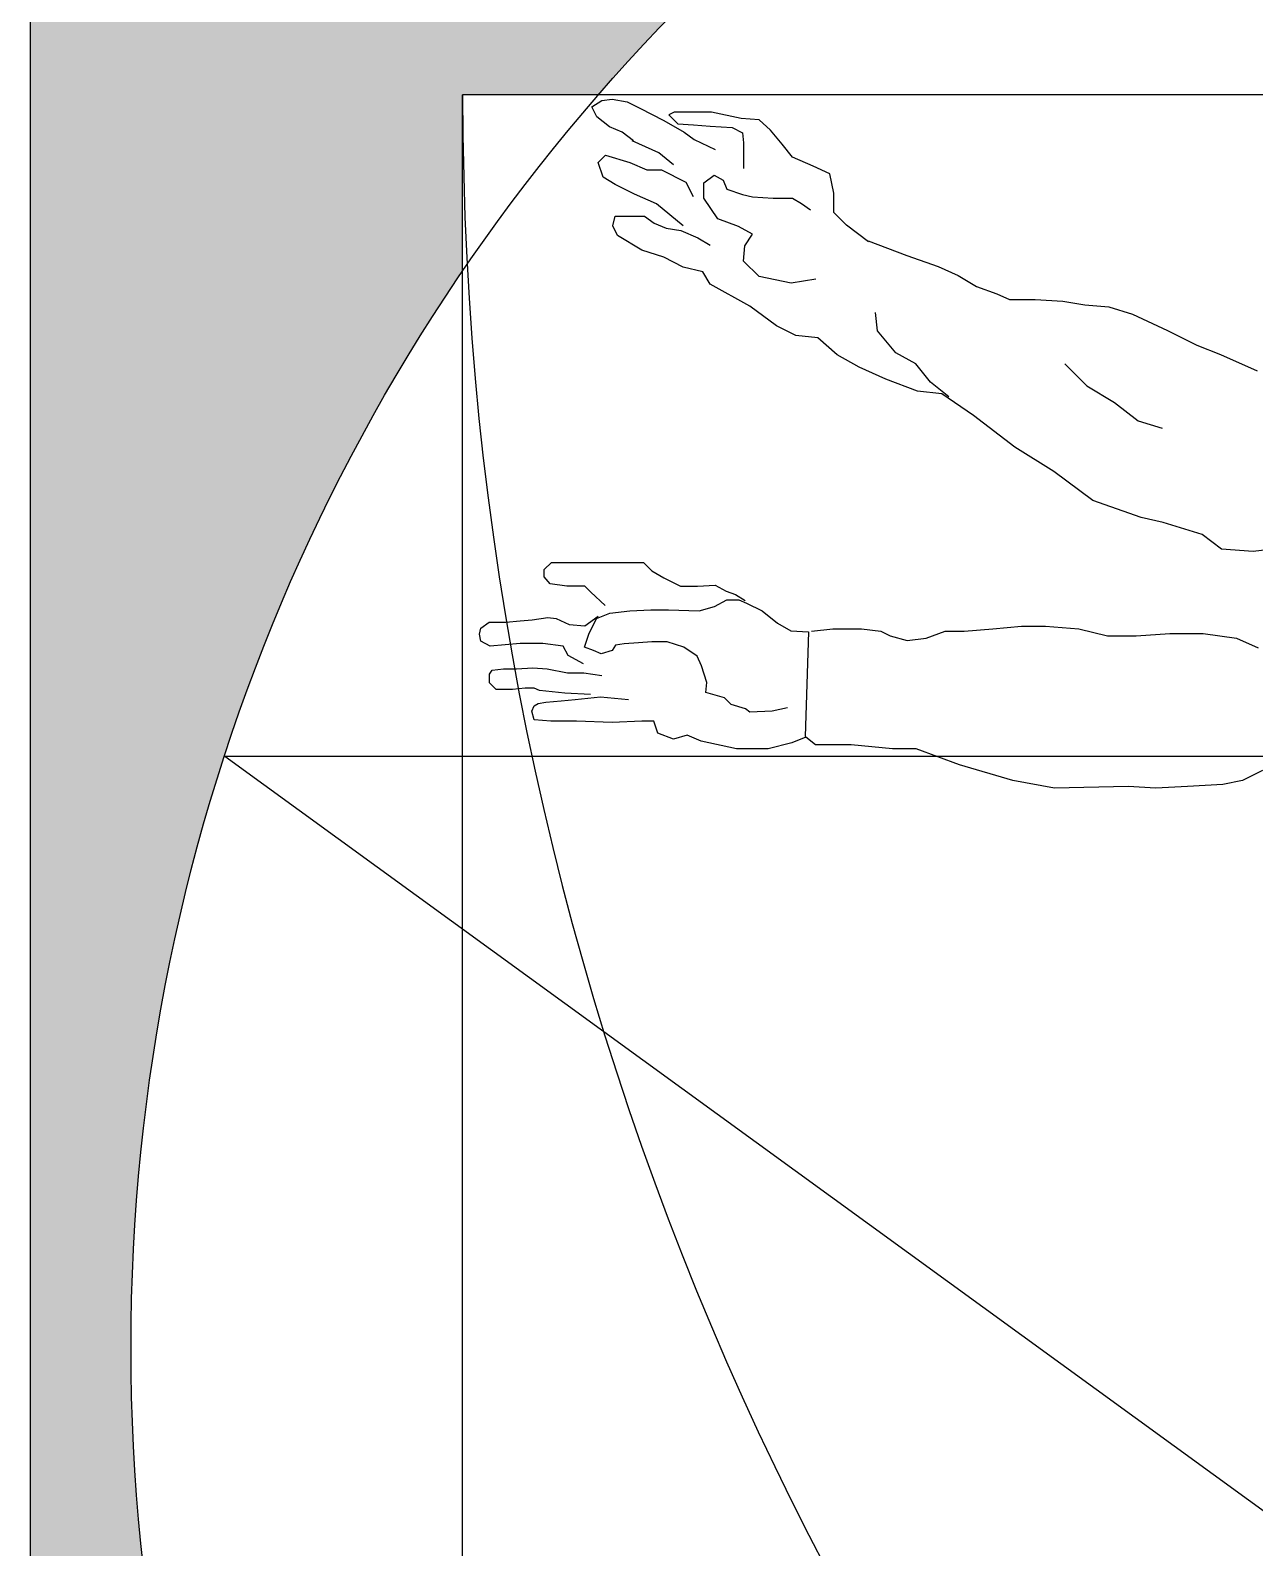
# Model space of a CAD drawing. Header units: millimetres. Extents: x -44462 to 306987, y -116160 to 12874.
# Drawn here: x -21239.3 to -21164.7, y -53518.2 to -53425.8 of the extents above; entities that cross this region are included whole.
import ezdxf
from ezdxf.enums import TextEntityAlignment as Align

# ---------------------------------------------------------------- set-up
doc = ezdxf.new("R2010")
doc.units = ezdxf.units.MM
doc.layers.add('Layer1', color=1, linetype='Continuous')
doc.layers.add('PU_DETAILS', color=7, linetype='Continuous')
doc.styles.add('CENTURY GOTHIC', font='GOTHIC.TTF')

# ---------------------------------------------------------------- blocks, each defined once
blk = doc.blocks.new('cartouche RAF')
blk.add_hatch(color=253).paths.add_polyline_path([(-10, 1298.06), (-194.611, 1298.06), (-194.611, 1323.338), (-10, 1323.338), (-10, 1338.909), (-479, 1338.909), (-479, 1093.909), (-452.669, 1093.909), (-452.669, 1144.746, -0.307981), (-452.669, 1275.918), (-452.669, 1286.665), (-444.402, 1286.665, -0.456747), (-268.18, 1286.665), (-140.783, 1286.665), (-140.783, 1093.909), (-10, 1093.909)])
at = {"color": 254}
for p in [(-245.419, 1246.356), (-287.768, 1116.019)]:
    blk.add_line(p, (-467.162, 1246.356), dxfattribs=at)
blk.add_arc((-259.913, 1286.665), 192.756, 180, 270, dxfattribs=at)
at = {"layer": 'Layer1', "color": 254}
for p, q in [((-452.669, 1093.909), (-452.669, 1286.665)), ((-259.913, 1286.665), (-452.669, 1286.665)), ((-444.798, 1285.94), (-444.182, 1286.324)), ((-444.49, 1285.325), (-444.798, 1285.94)), ((-444.182, 1286.324), (-443.567, 1286.401)), ((-443.567, 1286.401), (-442.643, 1286.247)), ((-442.643, 1286.247), (-441.873, 1285.863)), ((-441.873, 1285.863), (-440.41, 1285.094)), ((-443.72, 1284.709), (-444.49, 1285.325)), ((-440.41, 1285.094), (-439.179, 1284.402)), ((-439.788, 1285.614), (-440.101, 1285.457)), ((-440.101, 1285.457), (-439.553, 1284.909)), ((-438.69, 1285.614), (-439.788, 1285.614)), ((-437.515, 1285.614), (-438.69, 1285.614)), ((-435.712, 1285.222), (-437.515, 1285.614)), ((-434.614, 1285.144), (-435.712, 1285.222)), ((-433.909, 1284.518), (-434.614, 1285.144)), ((-442.951, 1284.402), (-443.72, 1284.709)), ((-442.258, 1283.864), (-442.951, 1284.402)), ((-439.553, 1284.909), (-438.612, 1284.831)), ((-439.179, 1284.402), (-438.563, 1283.94)), ((-438.612, 1284.831), (-437.593, 1284.753)), ((-437.593, 1284.753), (-436.26, 1284.674)), ((-436.26, 1284.674), (-435.633, 1284.361)), ((-435.633, 1284.361), (-435.555, 1283.735)), ((-433.203, 1283.656), (-433.909, 1284.518)), ((-440.712, 1283.132), (-442.341, 1283.872)), ((-439.823, 1282.392), (-440.712, 1283.132)), ((-438.563, 1283.94), (-437.279, 1283.343)), ((-435.555, 1283.735), (-435.555, 1282.169)), ((-432.576, 1282.873), (-433.203, 1283.656)), ((-444.416, 1282.54), (-443.971, 1282.984)), ((-444.119, 1281.652), (-444.416, 1282.54)), ((-443.971, 1282.984), (-442.49, 1282.54)), ((-442.49, 1282.54), (-441.452, 1282.096)), ((-431.322, 1282.325), (-432.576, 1282.873)), ((-430.303, 1281.855), (-431.322, 1282.325)), ((-443.379, 1281.208), (-444.119, 1281.652)), ((-441.452, 1282.096), (-440.564, 1282.096)), ((-440.564, 1282.096), (-439.082, 1281.356)), ((-439.082, 1281.356), (-438.637, 1280.468)), ((-437.985, 1281.307), (-437.358, 1281.777)), ((-437.985, 1280.367), (-437.985, 1281.307)), ((-437.358, 1281.777), (-436.809, 1281.464)), ((-436.809, 1281.464), (-436.574, 1280.916)), ((-430.067, 1280.681), (-430.303, 1281.855)), ((-442.193, 1280.616), (-443.379, 1281.208)), ((-440.86, 1280.024), (-442.193, 1280.616)), ((-437.123, 1279.115), (-437.985, 1280.367)), ((-436.574, 1280.916), (-435.633, 1280.602)), ((-435.633, 1280.602), (-435.006, 1280.446)), ((-435.006, 1280.446), (-433.752, 1280.367)), ((-433.752, 1280.367), (-432.576, 1280.367)), ((-432.576, 1280.367), (-432.027, 1280.054)), ((-430.067, 1279.506), (-430.067, 1280.681)), ((-439.23, 1278.692), (-440.86, 1280.024)), ((-432.027, 1280.054), (-431.478, 1279.663)), ((-429.284, 1278.723), (-430.067, 1279.506)), ((-443.527, 1278.692), (-443.379, 1279.284)), ((-443.23, 1278.1), (-443.527, 1278.692)), ((-443.379, 1279.284), (-442.786, 1279.284)), ((-442.786, 1279.284), (-441.601, 1279.284)), ((-441.601, 1279.284), (-441.008, 1278.84)), ((-441.008, 1278.84), (-440.267, 1278.544)), ((-440.267, 1278.544), (-439.378, 1278.396)), ((-435.868, 1278.645), (-437.123, 1279.115)), ((-435.006, 1278.175), (-435.868, 1278.645)), ((-427.951, 1277.705), (-429.284, 1278.723)), ((-441.749, 1277.212), (-443.23, 1278.1)), ((-439.378, 1278.396), (-438.341, 1277.952)), ((-438.341, 1277.952), (-437.6, 1277.508)), ((-435.476, 1277.47), (-435.006, 1278.175)), ((-427.959, 1277.772), (-425.612, 1276.879)), ((-440.415, 1276.768), (-441.749, 1277.212)), ((-439.23, 1276.176), (-440.415, 1276.768)), ((-435.555, 1276.53), (-435.476, 1277.47)), ((-425.612, 1276.879), (-423.712, 1276.209)), ((-438.045, 1275.88), (-439.23, 1276.176)), ((-437.6, 1275.14), (-438.045, 1275.88)), ((-434.614, 1275.591), (-435.555, 1276.53)), ((-423.712, 1276.209), (-422.483, 1275.651)), ((-435.184, 1273.783), (-437.6, 1275.14)), ((-432.654, 1275.199), (-434.614, 1275.591)), ((-431.165, 1275.434), (-432.654, 1275.199)), ((-422.483, 1275.651), (-421.365, 1274.981)), ((-421.365, 1274.981), (-420.136, 1274.534)), ((-420.136, 1274.534), (-419.354, 1274.199)), ((-419.354, 1274.199), (-417.789, 1274.199)), ((-417.789, 1274.199), (-416.113, 1274.088)), ((-416.113, 1274.088), (-414.771, 1273.864)), ((-414.771, 1273.864), (-413.319, 1273.753)), ((-433.554, 1272.599), (-435.184, 1273.783)), ((-427.406, 1272.289), (-427.517, 1273.405)), ((-413.319, 1273.753), (-411.866, 1273.306)), ((-411.866, 1273.306), (-409.742, 1272.301)), ((-432.369, 1272.007), (-433.554, 1272.599)), ((-431.035, 1271.859), (-432.369, 1272.007)), ((-426.288, 1270.949), (-427.406, 1272.289)), ((-409.742, 1272.301), (-407.954, 1271.408)), ((-429.85, 1270.823), (-431.035, 1271.859)), ((-407.954, 1271.408), (-406.501, 1270.85)), ((-428.517, 1270.083), (-429.85, 1270.823)), ((-425.059, 1270.279), (-426.288, 1270.949)), ((-424.165, 1269.163), (-425.059, 1270.279)), ((-415.985, 1270.273), (-414.644, 1268.933)), ((-406.501, 1270.85), (-404.266, 1269.845)), ((-426.887, 1269.343), (-428.517, 1270.083)), ((-424.961, 1268.603), (-426.887, 1269.343)), ((-423.479, 1268.455), (-424.961, 1268.603)), ((-423.047, 1268.269), (-424.165, 1269.163)), ((-421.553, 1267.123), (-423.479, 1268.455)), ((-414.644, 1268.933), (-412.968, 1267.928)), ((-412.968, 1267.928), (-411.515, 1266.812)), ((-419.035, 1265.199), (-421.553, 1267.123)), ((-411.515, 1266.812), (-410.062, 1266.365)), ((-416.664, 1263.719), (-419.035, 1265.199)), ((-414.294, 1261.943), (-416.664, 1263.719)), ((-411.33, 1260.907), (-414.294, 1261.943)), ((-409.997, 1260.611), (-411.33, 1260.907)), ((-407.627, 1259.871), (-409.997, 1260.611)), ((-406.441, 1258.983), (-407.627, 1259.871)), ((-447.704, 1257.745), (-447.266, 1258.182)), ((-447.266, 1258.182), (-445.954, 1258.182)), ((-445.954, 1258.182), (-444.642, 1258.182)), ((-444.642, 1258.182), (-443.549, 1258.182)), ((-443.549, 1258.182), (-442.455, 1258.182)), ((-442.455, 1258.182), (-441.654, 1258.182)), ((-441.654, 1258.182), (-441.143, 1257.672)), ((-404.515, 1258.835), (-406.441, 1258.983)), ((-403.33, 1258.983), (-404.515, 1258.835)), ((-447.704, 1257.308), (-447.704, 1257.745)), ((-447.339, 1256.872), (-447.704, 1257.308)), ((-441.143, 1257.672), (-440.414, 1257.236)), ((-440.414, 1257.236), (-439.394, 1256.726)), ((-446.319, 1256.726), (-447.339, 1256.872)), ((-445.225, 1256.726), (-446.319, 1256.726)), ((-444.861, 1256.362), (-445.225, 1256.726)), ((-443.986, 1255.561), (-444.861, 1256.362)), ((-439.394, 1256.726), (-438.373, 1256.726)), ((-438.373, 1256.726), (-437.28, 1256.799)), ((-437.28, 1256.799), (-436.624, 1256.435)), ((-436.624, 1256.435), (-436.041, 1256.216)), ((-438.259, 1255.223), (-437.319, 1255.492)), ((-437.319, 1255.492), (-436.58, 1255.894)), ((-436.58, 1255.894), (-435.841, 1255.894)), ((-436.041, 1256.216), (-435.458, 1255.852)), ((-435.841, 1255.894), (-435.371, 1255.693)), ((-435.371, 1255.693), (-434.431, 1255.223)), ((-451.567, 1254.177), (-451.057, 1254.542)), ((-451.057, 1254.542), (-450.036, 1254.542)), ((-450.036, 1254.542), (-449.161, 1254.614)), ((-449.161, 1254.614), (-448.432, 1254.687)), ((-448.432, 1254.687), (-447.485, 1254.833)), ((-447.485, 1254.833), (-446.975, 1254.76)), ((-446.975, 1254.76), (-446.173, 1254.396)), ((-445.225, 1254.323), (-444.423, 1254.906)), ((-444.976, 1253.814), (-444.506, 1254.754)), ((-444.506, 1254.754), (-443.7, 1255.089)), ((-443.7, 1255.089), (-442.491, 1255.223)), ((-442.491, 1255.223), (-441.214, 1255.29)), ((-441.214, 1255.29), (-440.14, 1255.29)), ((-440.14, 1255.29), (-438.259, 1255.223)), ((-434.431, 1255.223), (-433.49, 1254.485)), ((-433.49, 1254.485), (-432.684, 1254.016)), ((-451.64, 1253.813), (-451.567, 1254.177)), ((-451.567, 1253.377), (-451.64, 1253.813)), ((-446.173, 1254.396), (-445.225, 1254.323)), ((-445.244, 1253.009), (-444.976, 1253.814)), ((-432.684, 1254.016), (-431.61, 1253.949)), ((-431.61, 1253.949), (-431.811, 1247.575)), ((-431.422, 1253.998), (-430.113, 1254.143)), ((-430.113, 1254.143), (-428.367, 1254.143)), ((-428.367, 1254.143), (-427.203, 1253.998)), ((-427.203, 1253.998), (-426.621, 1253.707)), ((-426.621, 1253.707), (-425.602, 1253.416)), ((-425.602, 1253.416), (-424.438, 1253.562)), ((-424.438, 1253.562), (-423.275, 1253.998)), ((-423.275, 1253.998), (-422.111, 1253.998)), ((-422.111, 1253.998), (-420.365, 1254.143)), ((-420.365, 1254.143), (-418.619, 1254.288)), ((-418.619, 1254.288), (-417.164, 1254.288)), ((-417.164, 1254.288), (-415.127, 1254.143)), ((-415.127, 1254.143), (-413.381, 1253.707)), ((-413.381, 1253.707), (-411.636, 1253.707)), ((-411.636, 1253.707), (-409.599, 1253.852)), ((-409.599, 1253.852), (-407.562, 1253.852)), ((-407.562, 1253.852), (-405.525, 1253.562)), ((-405.525, 1253.562), (-404.216, 1252.98)), ((-450.984, 1253.085), (-451.567, 1253.377)), ((-449.161, 1253.231), (-450.984, 1253.085)), ((-447.776, 1253.231), (-449.161, 1253.231)), ((-446.537, 1253.085), (-447.776, 1253.231)), ((-446.246, 1252.503), (-446.537, 1253.085)), ((-444.707, 1252.808), (-445.244, 1253.009)), ((-444.237, 1252.607), (-444.707, 1252.808)), ((-443.565, 1252.808), (-444.237, 1252.607)), ((-443.364, 1253.143), (-443.565, 1252.808)), ((-442.826, 1253.21), (-443.364, 1253.143)), ((-441.953, 1253.278), (-442.826, 1253.21)), ((-441.147, 1253.345), (-441.953, 1253.278)), ((-440.207, 1253.345), (-441.147, 1253.345)), ((-439.199, 1253.009), (-440.207, 1253.345)), ((-438.393, 1252.472), (-439.199, 1253.009)), ((-450.87, 1251.61), (-450.171, 1251.688)), ((-450.171, 1251.688), (-449.395, 1251.688)), ((-449.395, 1251.688), (-448.385, 1251.765)), ((-448.385, 1251.765), (-447.53, 1251.688)), ((-447.53, 1251.688), (-446.288, 1251.455)), ((-445.298, 1251.993), (-446.246, 1252.503)), ((-438.125, 1251.869), (-438.393, 1252.472)), ((-437.789, 1250.862), (-438.125, 1251.869)), ((-451.026, 1251.377), (-450.87, 1251.61)), ((-451.026, 1250.834), (-451.026, 1251.377)), ((-450.637, 1250.446), (-451.026, 1250.834)), ((-446.288, 1251.455), (-445.278, 1251.455)), ((-445.278, 1251.455), (-444.19, 1251.3)), ((-437.856, 1250.258), (-437.789, 1250.862)), ((-449.628, 1250.446), (-450.637, 1250.446)), ((-448.851, 1250.524), (-449.628, 1250.446)), ((-448.307, 1250.524), (-448.851, 1250.524)), ((-447.996, 1250.369), (-448.307, 1250.524)), ((-446.443, 1250.214), (-447.996, 1250.369)), ((-446.676, 1249.748), (-445.821, 1249.826)), ((-444.889, 1250.136), (-446.443, 1250.214)), ((-445.821, 1249.826), (-444.268, 1249.981)), ((-444.268, 1249.981), (-442.559, 1249.826)), ((-436.714, 1249.923), (-437.856, 1250.258)), ((-436.311, 1249.52), (-436.714, 1249.923)), ((-448.462, 1249.127), (-448.307, 1249.438)), ((-448.307, 1248.584), (-448.462, 1249.127)), ((-448.307, 1249.438), (-448.074, 1249.593)), ((-448.074, 1249.593), (-447.608, 1249.67)), ((-447.608, 1249.67), (-446.676, 1249.748)), ((-435.438, 1249.252), (-436.311, 1249.52)), ((-435.17, 1249.051), (-435.438, 1249.252)), ((-433.826, 1249.118), (-435.17, 1249.051)), ((-432.886, 1249.319), (-433.826, 1249.118)), ((-447.297, 1248.507), (-448.307, 1248.584)), ((-445.744, 1248.507), (-447.297, 1248.507)), ((-443.569, 1248.429), (-445.744, 1248.507)), ((-441.748, 1248.499), (-443.569, 1248.429)), ((-441.027, 1248.499), (-441.748, 1248.499)), ((-440.787, 1247.778), (-441.027, 1248.499)), ((-439.825, 1247.418), (-440.787, 1247.778)), ((-438.984, 1247.658), (-439.825, 1247.418)), ((-438.142, 1247.298), (-438.984, 1247.658)), ((-435.979, 1246.818), (-438.142, 1247.298)), ((-432.614, 1247.178), (-434.056, 1246.818)), ((-431.773, 1247.538), (-432.614, 1247.178)), ((-431.172, 1247.058), (-431.773, 1247.538)), ((-429.008, 1247.058), (-431.172, 1247.058)), ((-426.484, 1246.818), (-429.008, 1247.058)), ((-434.056, 1246.818), (-435.979, 1246.818)), ((-425.042, 1246.818), (-426.484, 1246.818)), ((-422.398, 1245.857), (-425.042, 1246.818)), ((-419.153, 1244.897), (-422.398, 1245.857)), ((-403.956, 1245.498), (-405.158, 1244.897)), ((-416.629, 1244.417), (-419.153, 1244.897)), ((-412.128, 1244.537), (-416.629, 1244.417)), ((-410.446, 1244.417), (-412.128, 1244.537)), ((-408.523, 1244.537), (-410.446, 1244.417)), ((-406.36, 1244.657), (-408.523, 1244.537)), ((-405.158, 1244.897), (-406.36, 1244.657))]:
    blk.add_line(p, q, dxfattribs=at)
blk.add_circle((-356.291, 1210.332), 116.577, dxfattribs=at)
at = {"layer": 'PU_DETAILS', "color": 7, "linetype": 'Continuous'}
blk.add_line((-479, 1093.909), (-479, 1338.909), dxfattribs=at)
at = {"style": 'CENTURY GOTHIC'}
for tag, p in [('PROVINCE', (-726, 1373.909)), ('COMMUNEDE', (-242, 1373.909))]:
    blk.add_attdef(tag, text='', height=22, dxfattribs=at).set_placement(p, align=Align.MIDDLE_CENTER)
for tag, p in [('TRAVAUX', (-889.899, 1068.478)), ('ADRESSE_CHANTIER', (-850.758, 1025.986))]:
    blk.add_attdef(tag, p, '', height=10, dxfattribs=at)
at = {"layer": 'PU_DETAILS', "color": 7, "linetype": 'Continuous', "style": 'CENTURY GOTHIC'}
for tag, p in [('NOMETPRENOM', (-708.237, 1271.414)), ('RUEETN°MAISON', (-708.237, 1251.305)), ('CP+COMMUNE', (-708.237, 1230.146)), ('TEL', (-708.237, 1190.98)), ('GSM', (-708.237, 1170.871))]:
    blk.add_attdef(tag, text='', height=14, dxfattribs=at).set_placement(p, align=Align.CENTER)
for tag, p, height in [('CADASTRE', (-850.758, 1005.563), 10), ('STADE_PROJET', (-850.758, 959.934), 20), ('OBJET_1', (-945.778, 340), 12), ('ECH_1', (-635.541, 340), 12), ('MODIF_1', (-459, 340), 12), ('DATE_1', (-90, 340), 12), ('OBJET_2', (-945.778, 320), 12), ('ECH_2', (-635.541, 320), 12), ('MODIF_2', (-459, 320), 12), ('DATE_2', (-90, 320), 12), ('OBJET_3', (-945.778, 300), 12), ('ECH_3', (-635.541, 300), 12), ('MODIF_3', (-459, 300), 12), ('DATE_3', (-90, 300), 12), ('OBJET_4', (-945.778, 280), 12), ('ECH_4', (-635.541, 280), 12), ('MODIF_4', (-459, 280), 12), ('DATE_4', (-90, 280), 12), ('OBJET_5', (-945.778, 260), 12), ('ECH_5', (-635.541, 260), 12), ('MODIF_5', (-459, 260), 12), ('DATE_5', (-90, 260), 12), ('OBJET_6', (-945.778, 240), 12), ('ECH_6', (-635.541, 240), 12), ('MODIF_6', (-459, 240), 12), ('DATE_6', (-90, 240), 12), ('OBJET_7', (-945.778, 220), 12), ('ECH_7', (-635.541, 220), 12), ('MODIF_7', (-459, 220), 12), ('DATE_7', (-90, 220), 12), ('OBJET_8', (-945.778, 200), 12), ('ECH_8', (-635.541, 200), 12), ('MODIF_8', (-459, 200), 12), ('DATE_8', (-90, 200), 12), ('OBJET_9', (-945.778, 180), 12), ('ECH_9', (-635.541, 180), 12), ('MODIF_9', (-459, 180), 12), ('DATE_9', (-90, 180), 12), ('NUM_DOSSIER', (-186.881, 133.777), 14), ('NUM_FEUILLE', (-74.944, 37.15), 40)]:
    blk.add_attdef(tag, p, '', height=height, dxfattribs=at)

msp = doc.modelspace()

# ---------------------------------------------------------------- block references
msp.add_blockref('cartouche RAF', (-20760.281, -54716.351))

doc.saveas('drawing.dxf')
